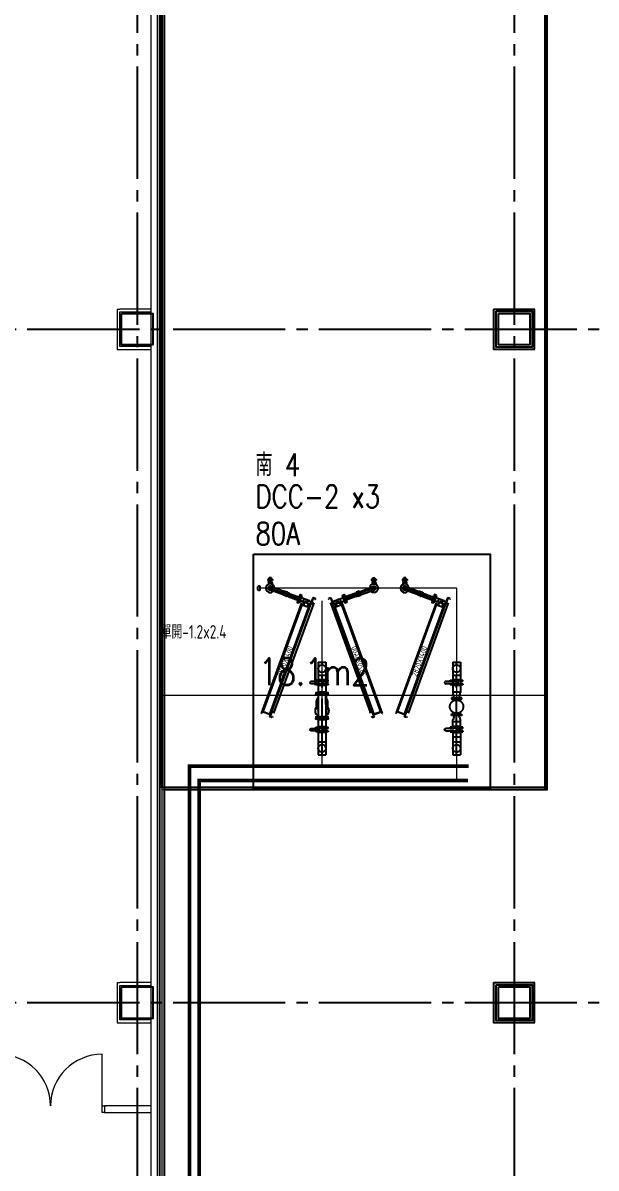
# Model space of a CAD drawing. Extents: x -18489 to 195597, y -1599 to 112111.
# Drawn here: x 1545 to 2823, y 2631 to 5182 of the extents above; entities that cross this region are included whole.
import ezdxf
from ezdxf.enums import TextEntityAlignment as Align

# ---------------------------------------------------------------- set-up
doc = ezdxf.new("R2010")
doc.units = 0
doc.header["$LTSCALE"] = 100
doc.linetypes.add('188K-SM-07-F10-MECH-CR PIPE-Y2257103$0$XFM1Q20-200k$0$CENTER', pattern=[2, 1.25, -0.25, 0.25, -0.25])
doc.linetypes.add('X-S-FAB-L10$0$COL-CEN-LIN', pattern=[3.25, 2.5, -0.25, 0.25, -0.25])
for name, color, linetype in [('188K-SM-03-F10-ARCH-PA-Y2257103$0$K-0-Door-TXT', 53, 'Continuous'), ('188K-SM-03-F10-ARCH-PA-Y2257103$0$K-AREA', 53, 'Continuous'), ('188K-SM-03-F10-ARCH-PA-Y2257103$0$K-AREA-細區', 53, 'Continuous'), ('188K-SM-03-F10-ARCH-PA-Y2257103$0$K-P1S-4.2-單抗', 53, 'Continuous'), ('188K-SM-03-F10-ARCH-PA-Y2257103$0$K-P2D-4.2-雙抗', 53, 'Continuous'), ('188K-SM-03-F10-ARCH-PA-Y2257103$0$K-岩棉 2hr 7.5-單抗', 53, 'Continuous'), ('188K-SM-07-F10-MECH-CR PIPE-Y2257103$0$00_AC_CHS_12℃', 4, 'Continuous'), ('188K-SM-07-F10-MECH-CR PIPE-Y2257103$0$00_AC_CHS_20℃', 3, 'Continuous'), ('188K-SM-07-F10-MECH-CR PIPE-Y2257103$0$00_DCC', 7, 'Continuous'), ('188K-SM-07-F10-MECH-CR PIPE-Y2257103$0$00_閥站分組', 1, 'Continuous'), ('188K-SM-07-F10-MECH-CR PIPE-Y2257103$0$XFM1Q20-200k$0$U-PCW-V', 2, 'Continuous'), ('X-S-FAB-L10$0$0-DIM-TXT', 8, 'Continuous'), ('X-S-FAB-L10$0$A-WALL-IN', 8, 'Continuous'), ('X-S-FAB-L10$0$BLOCK', 8, 'Continuous'), ('X-S-FAB-L10$0$CCL', 8, 'X-S-FAB-L10$0$COL-CEN-LIN'), ('X-S-FAB-L10$0$COL-S', 8, 'Continuous'), ('X-S-FAB-L10$0$Door', 8, 'Continuous'), ('X-S-FAB-L10$0$S-FNDN', 8, 'Continuous')]:
    doc.layers.add(name, color=color, linetype=linetype)
doc.styles.add('188K-SM-03-F10-ARCH-PA-Y2257103$0$AA-TXT', font='isocp.shx', dxfattribs={"width": 0.8, "bigfont": 'chineset.shx'})
doc.styles.add('188K-SM-03-F10-ARCH-PA-Y2257103$0$Standard', font='txt.shx', dxfattribs={"bigfont": 'chineset.shx'})
doc.styles.add('188K-SM-07-F10-MECH-CR PIPE-Y2257103$0$XFM1Q20-200k$0$12P7-XCM2P10$0$AA-TXT', font='simplex.shx', dxfattribs={"bigfont": 'china.shx'})
doc.styles.add('188K-SM-07-F10-MECH-CR PIPE-Y2257103$0$XFM1Q20-200k$0$aa-txt', font='isocp.shx', dxfattribs={"bigfont": 'chineset.shx'})
doc.styles.add('X-S-FAB-L10$0$CHINA', font='simplex.shx', dxfattribs={"width": 0.75, "bigfont": 'chineset.shx'})
doc.styles.add('X-S-FAB-L10$0$Standard', font='', dxfattribs={"width": 0.8})
doc.styles.add('X-S-FAB-L10$0$TG_NOTE_TEXT', font='simplex.shx', dxfattribs={"width": 0.75, "bigfont": 'chineset.shx'})
doc.styles.get('X-S-FAB-L10$0$Standard').set_extended_font_data('Microsoft JhengHei')

# ---------------------------------------------------------------- blocks, each defined once
blk = doc.blocks.new('X-S-FAB-L10$0$FAB2-L05')
at = {"layer": 'X-S-FAB-L10$0$CCL'}
for p, q in [((-24360, 11005), (-24360, 0)), ((-23520, 11005), (-23520, 0)), ((-26880, 5220), (1210, 5220)), ((-26880, 3720), (1210, 3720))]:
    blk.add_line(p, q, dxfattribs=at)
at = {"layer": 'X-S-FAB-L10$0$COL-S'}
for points in [[(-24395, 5255), (-24325, 5255), (-24325, 5185), (-24395, 5185)], [(-23555, 5255), (-23485, 5255), (-23485, 5185), (-23555, 5185)], [(-24395, 3755), (-24325, 3755), (-24325, 3685), (-24395, 3685)], [(-23555, 3755), (-23485, 3755), (-23485, 3685), (-23555, 3685)]]:
    blk.add_lwpolyline(points, close=True, dxfattribs=at)
blk = doc.blocks.new('X-S-FAB-L10$0$金屬雙門 24[42]_1')
at = {"layer": 'X-S-FAB-L10$0$Door', "lineweight": 0}
for p, q in [((1491.75, 2770), (1491.75, 2885)), ((1721.75, 2770), (1721.75, 2885)), ((1486.75, 2770), (1482.45, 2770)), ((1486.75, 2770), (1482.45, 2770)), ((1486.75, 2770), (1491.75, 2770)), ((1486.75, 2755), (1486.75, 2770)), ((1486.75, 2770), (1486.75, 2755)), ((1486.75, 2770), (1486.75, 2755)), ((1491.75, 2770), (1491.75, 2755)), ((1721.75, 2755), (1721.75, 2770)), ((1721.75, 2770), (1726.75, 2770)), ((1726.75, 2770), (1726.75, 2755)), ((1726.75, 2770), (1726.75, 2755)), ((1726.75, 2770), (1726.75, 2755)), ((1726.75, 2770), (1731.05, 2770)), ((1726.75, 2770), (1731.05, 2770)), ((1486.75, 2755), (1482.45, 2755)), ((1486.75, 2755), (1482.45, 2755)), ((1491.75, 2755), (1486.75, 2755)), ((1726.75, 2755), (1721.75, 2755)), ((1726.75, 2755), (1731.05, 2755)), ((1726.75, 2755), (1731.05, 2755))]:
    blk.add_line(p, q, dxfattribs=at)
for centre, start, end in [((1491.75, 2770), 0, 90), ((1721.75, 2770), 90, 180)]:
    blk.add_arc(centre, 115, start, end, dxfattribs=at)
blk = doc.blocks.new('X-S-FAB-L10')
at = {"layer": 'X-S-FAB-L10$0$A-WALL-IN', "lineweight": 0}
for p, q in [((1726.75, 2770), (1731.05, 2770)), ((1726.75, 2770), (1726.75, 2755)), ((1726.75, 2755), (1731.05, 2755))]:
    blk.add_line(p, q, dxfattribs=at)
at = {"layer": 'X-S-FAB-L10$0$A-WALL-IN', "lineweight": 0, "flags": 128}
for points in [[(1845, 2500), (1845, 6750)], [(1830, 5955), (1830, 4545)], [(1755, 4545), (1761.5, 4545)], [(1755, 4545), (1755, 4461.5)], [(1830, 4545), (1761.5, 4545)], [(1761.5, 4461.5), (1761.5, 4538.5)], [(1761.5, 4538.5), (1830, 4538.5)], [(1830, 4538.5), (1830, 4535)], [(1830, 4465), (1830, 4461.5)], [(1755, 4461.5), (1755, 4455)], [(1755, 4455), (1830, 4455)], [(1830, 4461.5), (1761.5, 4461.5)], [(1830, 4455), (1830, 3045)], [(1755, 3045), (1761.5, 3045)], [(1755, 3045), (1755, 2961.5)], [(1830, 3045), (1761.5, 3045)], [(1761.5, 2961.5), (1761.5, 3038.5)], [(1761.5, 3038.5), (1830, 3038.5)], [(1830, 3038.5), (1830, 3035)], [(1755, 2961.5), (1755, 2955)], [(1830, 2961.5), (1761.5, 2961.5)], [(1830, 2965), (1830, 2961.5)], [(1755, 2955), (1830, 2955)], [(1830, 2955), (1830, 2770)], [(1830, 2770), (1726.75, 2770)], [(1726.75, 2755), (1830, 2755)], [(1830, 2755), (1830, 2500)]]:
    blk.add_lwpolyline(points, dxfattribs=at)
at = {"layer": 'X-S-FAB-L10$0$COL-S'}
for p, q in [((1765, 4535), (1835, 4535)), ((1765, 4465), (1765, 4535)), ((1835, 4535), (1835, 4465)), ((2605, 4535), (2675, 4535)), ((2605, 4465), (2605, 4535)), ((2675, 4535), (2675, 4465)), ((1835, 4465), (1765, 4465)), ((2675, 4465), (2605, 4465)), ((1765, 3035), (1835, 3035)), ((1765, 2965), (1765, 3035)), ((1835, 3035), (1835, 2965)), ((2605, 3035), (2675, 3035)), ((2605, 2965), (2605, 3035)), ((2675, 3035), (2675, 2965)), ((1835, 2965), (1765, 2965)), ((2675, 2965), (2605, 2965))]:
    blk.add_line(p, q, dxfattribs=at)
at = {"layer": 'X-S-FAB-L10$0$S-FNDN', "lineweight": 0, "flags": 128}
blk.add_lwpolyline([(4350, 7470), (1830, 7470), (1830, 1500), (1812.5, 1500), (1812.5, -55), (9330, -55), (9330, 7470)], close=True, dxfattribs=at)
at = {"layer": 'X-S-FAB-L10$0$BLOCK'}
blk.add_blockref('X-S-FAB-L10$0$FAB2-L05', (26160, -720), dxfattribs=at)
at = {"layer": 'X-S-FAB-L10$0$Door', "lineweight": 0}
blk.add_blockref('X-S-FAB-L10$0$金屬雙門 24[42]_1', (0, 0), dxfattribs=at)
at = {"style": 'X-S-FAB-L10$0$TG_NOTE_TEXT', "width": 0.5, "flags": 1}
for p in [(7463.301, 9020), (18268.251, 8649), (11197.77, 4800.167), (16485.801, 4800.167), (25420.27, 2635), (13360, 320.001, 0), (7463.301, -33.333)]:
    blk.add_attdef('WH', text='', height=20, dxfattribs=at).set_placement(p, align=Align.BOTTOM_LEFT)
at = {"width": 0.5}
for style, p in [('X-S-FAB-L10$0$TG_NOTE_TEXT', (7585, 9020)), ('X-S-FAB-L10$0$TG_NOTE_TEXT', (18389.95, 8649)), ('X-S-FAB-L10$0$TG_NOTE_TEXT', (11117.5, 4813.5)), ('X-S-FAB-L10$0$TG_NOTE_TEXT', (16607.5, 4813.5)), ('X-S-FAB-L10$0$TG_NOTE_TEXT', (25350, 2635)), ('X-S-FAB-L10$0$Standard', (13129.375, 325.001, 0)), ('X-S-FAB-L10$0$TG_NOTE_TEXT', (7585, -20))]:
    blk.add_attdef('DESC', text='', height=10, dxfattribs=dict(at, style=style)).set_placement(p, align=Align.BOTTOM_LEFT)
for tag, style, p in [('TYPE', 'X-S-FAB-L10$0$TG_NOTE_TEXT', (7619.286, 9020)), ('NO', 'X-S-FAB-L10$0$TG_NOTE_TEXT', (7650.095, 9020)), ('TYPE', 'X-S-FAB-L10$0$TG_NOTE_TEXT', (18424.236, 8649)), ('NO', 'X-S-FAB-L10$0$TG_NOTE_TEXT', (18455.045, 8649)), ('NO', 'X-S-FAB-L10$0$TG_NOTE_TEXT', (11088.595, 4813.5)), ('TYPE', 'X-S-FAB-L10$0$TG_NOTE_TEXT', (11151.786, 4813.5)), ('TYPE', 'X-S-FAB-L10$0$TG_NOTE_TEXT', (16641.786, 4813.5)), ('NO', 'X-S-FAB-L10$0$TG_NOTE_TEXT', (16672.595, 4813.5)), ('NO', 'X-S-FAB-L10$0$TG_NOTE_TEXT', (25313, 2635)), ('TYPE', 'X-S-FAB-L10$0$TG_NOTE_TEXT', (25350, 2635)), ('NO', 'X-S-FAB-L10$0$Standard', (13100, 320.001, 0)), ('TYPE', 'X-S-FAB-L10$0$Standard', (13129.375, 320.001, 0)), ('TYPE', 'X-S-FAB-L10$0$TG_NOTE_TEXT', (7619.286, -20)), ('NO', 'X-S-FAB-L10$0$TG_NOTE_TEXT', (7650.095, -20))]:
    blk.add_attdef(tag, text='', height=10, dxfattribs=dict(at, style=style)).set_placement(p, align=Align.BOTTOM_RIGHT)
for rotation, style, p in [(180, 'X-S-FAB-L10$0$Standard', (317.625, 7480)), (180, 'X-S-FAB-L10$0$Standard', (1217.625, 7480)), (90, 'X-S-FAB-L10$0$TG_NOTE_TEXT', (24310, 3647.5)), (270, 'X-S-FAB-L10$0$TG_NOTE_TEXT', (17080, 1605))]:
    blk.add_attdef('DESC', text='', height=10, rotation=rotation, dxfattribs=dict(at, style=style)).set_placement(p, align=Align.BOTTOM_LEFT)
for tag, rotation, style, p in [('TYPE', 180, 'X-S-FAB-L10$0$Standard', (317.625, 7480)), ('NO', 180, 'X-S-FAB-L10$0$Standard', (347, 7480)), ('TYPE', 180, 'X-S-FAB-L10$0$Standard', (1217.625, 7480)), ('NO', 180, 'X-S-FAB-L10$0$Standard', (1247, 7480)), ('TYPE', 90, 'X-S-FAB-L10$0$TG_NOTE_TEXT', (24310, 3647.5)), ('NO', 90, 'X-S-FAB-L10$0$TG_NOTE_TEXT', (24310, 3610.5)), ('TYPE', 270, 'X-S-FAB-L10$0$TG_NOTE_TEXT', (17080, 1605)), ('NO', 270, 'X-S-FAB-L10$0$TG_NOTE_TEXT', (17080, 1573))]:
    blk.add_attdef(tag, text='', height=10, rotation=rotation, dxfattribs=dict(at, style=style)).set_placement(p, align=Align.BOTTOM_RIGHT)
at = {"style": 'X-S-FAB-L10$0$TG_NOTE_TEXT', "width": 0.5, "flags": 1}
for rotation, p in [(180, (43, 7480)), (180, (943, 7480)), (90, (24310, 3717.77)), (270, (17080, 1711.699))]:
    blk.add_attdef('WH', text='', height=20, rotation=rotation, dxfattribs=at).set_placement(p, align=Align.BOTTOM_LEFT)
at = {"layer": 'X-S-FAB-L10$0$0-DIM-TXT', "style": 'X-S-FAB-L10$0$CHINA', "width": 0.75}
for p in [(667.414, 7855.1, -2689.4), (22627.353, 6728.814), (25644.722, 6728.814), (24778.787, 5569.051), (1118.252, 4980), (417.801, 4594.623), (23874.84, 4355), (22927.43, 4330.122), (23749.869, 3901.367), (417.801, 3765.236), (1118.252, 3730), (417.801, 3115.79), (536.882, 2227.832), (16908.994, 1782.652), (888.445, 880.466), (16977.43, 750), (18878.841, 750), (25641.221, 553.233), (21364.03, 526.894)]:
    blk.add_attdef('HIG', text='', height=80, dxfattribs=at).set_placement(p, align=Align.MIDDLE_LEFT)
blk = doc.blocks.new('188K-SM-07-F10-MECH-CR PIPE-Y2257103$0$XFM1Q20-200k$0$BV-150V-T1')
at = {"color": 0, "linetype": 'ByBlock'}
for p, q in [((-5.2, 9.6), (-6.7, 9.6)), ((-6.7, -9.6), (-6.7, 9.6)), ((-2.7, 14), (-5.2, 14)), ((-5.2, -14), (-5.2, 14)), ((2.7, 14), (5.2, 14)), ((5.2, 14), (5.2, -14)), ((5.2, 9.6), (6.7, 9.6)), ((6.7, 9.6), (6.7, -9.6)), ((-5.2, -9.6), (-6.7, -9.6)), ((-2.7, -14), (-5.2, -14)), ((2.7, -8.4), (-2.7, -8.4)), ((2.7, -14), (5.2, -14)), ((5.2, -9.6), (6.7, -9.6))]:
    blk.add_line(p, q, dxfattribs=at)
blk.add_lwpolyline([(-2.7, 7.5), (-2.7, 24, -1), (2.7, 24), (2.7, 7.7, 0.028765), (2.9, 4.2), (3.3, 0.3, -1.044614), (-3.3, 0), (-2.9, 4.1, 0.028765)], format="xyb", close=True, dxfattribs=at)
for points in [[(-2.7, 14), (-2.7, 6.1)], [(2.7, 14), (2.7, 6.3)], [(-2.7, -2), (-2.7, -14)], [(2.7, -2), (2.7, -14)]]:
    blk.add_lwpolyline(points, dxfattribs=at)
blk = doc.blocks.new('188K-SM-07-F10-MECH-CR PIPE-Y2257103$0$XFM1Q20-200k$0$YS-06-B')
at = {"layer": '188K-SM-07-F10-MECH-CR PIPE-Y2257103$0$XFM1Q20-200k$0$U-PCW-V', "color": 0}
for p, q in [((55, 8.9), (6.9, 8.9)), ((55, -8.9), (6.9, -8.9))]:
    blk.add_line(p, q, dxfattribs=at)
for points in [[(1.4, -9.6), (0, -9.6), (0, 9.6), (1.4, 9.6)], [(4, -13.8), (1.4, -13.8), (1.4, 13.8), (4, 13.8), (4, -13.8)], [(4, -13.8), (6.5, -13.8), (6.5, 13.8), (4, 13.8), (4, -13.8)], [(57.5, -13.8), (55, -13.8), (55, 13.8), (57.5, 13.8), (57.5, -13.8)], [(57.5, -13.8), (60, -13.8), (60, 13.8), (57.5, 13.8), (57.5, -13.8)], [(60, -9.6), (61.5, -9.6), (61.5, 9.6), (60, 9.6)]]:
    blk.add_lwpolyline(points, dxfattribs=at)
for points in [[(18.6, 15.5, 0.133256), (14.6, 14.4, 0.106756), (10.9, 10.9, 0.036777), (9.6, 8.9, 0.036777)], [(28.8, 12.5, 0.064337), (26.3, 14.4, 0.133256), (22.3, 15.5)], [(9.6, -8.9, 0.036777), (10.9, -10.9, 0.106756), (14.6, -14.4, 0.133256), (18.6, -15.5)], [(22.3, -15.5, 0.133256), (26.3, -14.4, 0.064337), (28.8, -12.5, 0.064337)]]:
    blk.add_lwpolyline(points, format="xyb", dxfattribs=at)
for centre, radius, start, end in [((20.5, 4.3), 11.3, 80.5245, 99.4755), ((29, 0), 12.1, 121.7693, 132.5173), ((35.2, -14.3), 27.6, 57.3698, 116.9234), ((20.5, -4.3), 11.3, 260.5245, 279.4755), ((29, 0), 12.1, 227.4827, 238.2307), ((35.2, 14.3), 27.6, 243.0766, 302.6302)]:
    blk.add_arc(centre, radius, start, end, dxfattribs=at)
blk = doc.blocks.new('188K-SM-07-F10-MECH-CR PIPE-Y2257103$0$DCC-閥站(入)')
at = {"layer": '188K-SM-07-F10-MECH-CR PIPE-Y2257103$0$00_DCC', "color": 4}
for p, q in [((-8.4, 206.3, 0), (-8.4, 0, 0)), ((-8.4, 206.3), (8.4, 206.3)), ((8.4, 206.3, 0), (8.4, 0, 0)), ((-8.4, 177.7), (8.4, 177.7)), ((8.4, 112, 0), (8.4, 140.6, 0)), ((-8.4, 28.6), (8.4, 28.6)), ((-8.4, 0), (8.4, 0))]:
    blk.add_line(p, q, dxfattribs=at)
at = {"layer": '188K-SM-07-F10-MECH-CR PIPE-Y2257103$0$00_DCC', "color": 4, "linetype": '188K-SM-07-F10-MECH-CR PIPE-Y2257103$0$XFM1Q20-200k$0$CENTER'}
blk.add_line((0, 0, 0), (0, 206.3, 0), dxfattribs=at)
at = {"layer": '188K-SM-07-F10-MECH-CR PIPE-Y2257103$0$00_DCC', "color": 4}
for centre in [(0, 192), (0, 14.3)]:
    blk.add_circle(centre, 8.41, dxfattribs=at)
at = {"layer": '188K-SM-07-F10-MECH-CR PIPE-Y2257103$0$00_DCC', "color": 4, "rotation": 90}
for name, p in [('188K-SM-07-F10-MECH-CR PIPE-Y2257103$0$XFM1Q20-200k$0$BV-150V-T1', (0, 161)), ('188K-SM-07-F10-MECH-CR PIPE-Y2257103$0$XFM1Q20-200k$0$YS-06-B', (0, 77.9)), ('188K-SM-07-F10-MECH-CR PIPE-Y2257103$0$XFM1Q20-200k$0$BV-150V-T1', (0, 56.2))]:
    blk.add_blockref(name, p, dxfattribs=at)
blk = doc.blocks.new('188K-SM-07-F10-MECH-CR PIPE-Y2257103$0$XFM1Q20-200k$0$R6-4')
at = {"layer": '188K-SM-07-F10-MECH-CR PIPE-Y2257103$0$00_DCC', "color": 60}
for p, q in [((-5.7, 0), (5.7, 0)), ((-5.7, 0), (-5.7, -1)), ((-8.4, -14), (-8.4, -12.4)), ((8.4, -14), (-8.4, -14)), ((-6.2, -4.1), (-7.9, -9.3)), ((5.7, 0), (5.7, -1)), ((6.2, -4.1), (7.9, -9.3)), ((8.4, -14), (8.4, -12.4))]:
    blk.add_line(p, q, dxfattribs=at)
for centre, start, end in [((1.6, -12.4), 161.7321, 180), ((-15.7, -1), 341.7321, 0), ((15.7, -1), 180, 198.2679), ((-1.6, -12.4), 0, 18.2679)]:
    blk.add_arc(centre, 10, start, end, dxfattribs=at)
blk = doc.blocks.new('188K-SM-07-F10-MECH-CR PIPE-Y2257103$0$DCC-閥站(出)')
at = {"layer": '188K-SM-07-F10-MECH-CR PIPE-Y2257103$0$00_DCC', "color": 60, "linetype": '188K-SM-07-F10-MECH-CR PIPE-Y2257103$0$XFM1Q20-200k$0$CENTER'}
for p, q in [((-8.4, 206.3, 0), (-8.4, 140.2, 0)), ((-8.4, 206.3, 0), (8.4, 206.3, 0)), ((0, 0), (0, 206.3, 0)), ((8.4, 206.3, 0), (8.4, 140.2, 0)), ((-8.4, 177.7, 0), (8.4, 177.7, 0)), ((-10.8, 124.7, 0), (-0.3, 124.7, 0)), ((-10.8, 124.7, 0), (-10.8, 123.2, 0)), ((-10.8, 123.2, 0), (-0.3, 123.2, 0)), ((-10.7, 123.1, 0), (-10.8, 123.2, 0)), ((-0.3, 123.1, 0), (-10.7, 123.1, 0)), ((-7.8, 124.9, 0), (-0.3, 124.9, 0)), ((-7.8, 124.7, 0), (-7.8, 124.9, 0)), ((-7.3, 122.1, 0), (-7.3, 122.9, 0)), ((-6.7, 121.9, 0), (-0.3, 121.9, 0)), ((7.3, 124.9, 0), (-0.3, 124.9, 0)), ((10.2, 124.7, 0), (-0.3, 124.7, 0)), ((10.2, 123.2, 0), (-0.3, 123.2, 0)), ((-0.3, 123.1, 0), (10.1, 123.1, 0)), ((6.7, 121.9, 0), (-0.3, 121.9, 0)), ((6.7, 121.9, 0), (6.7, 122.9, 0)), ((7.3, 124.7, 0), (7.3, 124.9, 0)), ((10.1, 123.1, 0), (10.2, 123.2, 0)), ((10.2, 124.7, 0), (10.2, 123.2, 0)), ((-10.7, 91.5, 0), (-10.8, 91.4, 0)), ((-10.8, 91.4, 0), (-0.3, 91.4, 0)), ((-10.8, 89.9, 0), (-10.8, 91.4, 0)), ((-10.8, 89.9, 0), (-0.3, 89.9, 0)), ((-0.3, 91.5, 0), (-10.7, 91.5, 0)), ((-7.8, 89.9, 0), (-7.8, 89.7, 0)), ((-7.8, 89.7, 0), (-0.3, 89.7, 0)), ((-7.3, 93, 0), (-7.3, 91.7, 0)), ((6.7, 92.5, 0), (-7.3, 92.5, 0)), ((-0.3, 91.5, 0), (10.1, 91.5, 0)), ((10.2, 91.4, 0), (-0.3, 91.4, 0)), ((10.2, 89.9, 0), (-0.3, 89.9, 0)), ((7.3, 89.7, 0), (-0.3, 89.7, 0)), ((6.7, 92.5, 0), (6.7, 91.7, 0)), ((7.3, 89.9, 0), (7.3, 89.7, 0)), ((10.1, 91.5, 0), (10.2, 91.4, 0)), ((10.2, 89.9, 0), (10.2, 91.4, 0)), ((-8.4, 62.6, 0), (-8.4, 74, 0)), ((8.4, 62.6, 0), (8.4, 74, 0)), ((-8.4, 49.5, 0), (-8.4, 0, 0)), ((8.4, 39.5, 0), (-8.4, 39.5, 0)), ((-8.4, 28.6, 0), (8.4, 28.6, 0)), ((8.4, 49.5, 0), (8.4, 0, 0)), ((-8.4, 0, 0), (8.4, 0, 0))]:
    blk.add_line(p, q, dxfattribs=at)
at = {"layer": '188K-SM-07-F10-MECH-CR PIPE-Y2257103$0$00_DCC', "color": 60, "linetype": '188K-SM-07-F10-MECH-CR PIPE-Y2257103$0$XFM1Q20-200k$0$CENTER', "elevation": 0}
for points in [[(-11.4, 124.9), (11.4, 124.9), (11.4, 127.3), (-11.4, 127.3)], [(-11.4, 89.7), (11.4, 89.7), (11.4, 87.3), (-11.4, 87.3)]]:
    blk.add_lwpolyline(points, close=True, dxfattribs=at)
at = {"layer": '188K-SM-07-F10-MECH-CR PIPE-Y2257103$0$00_DCC', "color": 60, "linetype": '188K-SM-07-F10-MECH-CR PIPE-Y2257103$0$XFM1Q20-200k$0$CENTER'}
for centre, radius in [((0, 192, 0), 8.41), ((0, 107.3, 0), 14.9), ((0, 14.3, 0), 8.41)]:
    blk.add_circle(centre, radius, dxfattribs=at)
for centre, radius, start, end in [((-7.5, 122.9, 0), 0.2, 0, 90), ((-7.4, 120.6, 0), 1.5, 45, 85.3609), ((-7.5, 120.7, 0), 1.5, 345, 45), ((7.5, 120.7, 0), 1.5, 135, 195), ((7.4, 120.6, 0), 1.5, 94.6391, 135), ((6.9, 122.9, 0), 0.2, 90, 180), ((-7.5, 91.7, 0), 0.2, 270, 0), ((-8.4, 94, 0), 1.5, 317.6297, 21.3232), ((6.9, 91.7, 0), 0.2, 180, 270), ((8.4, 94, 0), 1.5, 158.6768, 222.3703)]:
    blk.add_arc(centre, radius, start, end, dxfattribs=at)
for name, p, rotation in [('188K-SM-07-F10-MECH-CR PIPE-Y2257103$0$XFM1Q20-200k$0$BV-150V-T1', (0, 161, 0), 90), ('188K-SM-07-F10-MECH-CR PIPE-Y2257103$0$XFM1Q20-200k$0$R6-4', (0, 126.3, 0), 180)]:
    blk.add_blockref(name, p, dxfattribs=dict(at, rotation=rotation))
at = {"layer": '188K-SM-07-F10-MECH-CR PIPE-Y2257103$0$00_DCC', "color": 60, "linetype": '188K-SM-07-F10-MECH-CR PIPE-Y2257103$0$XFM1Q20-200k$0$CENTER', "xscale": -1}
blk.add_blockref('188K-SM-07-F10-MECH-CR PIPE-Y2257103$0$XFM1Q20-200k$0$R6-4', (0, 88.3, 0), dxfattribs=at)
at = {"layer": '188K-SM-07-F10-MECH-CR PIPE-Y2257103$0$00_DCC', "color": 60, "linetype": '188K-SM-07-F10-MECH-CR PIPE-Y2257103$0$XFM1Q20-200k$0$CENTER', "xscale": -1, "rotation": 90}
blk.add_blockref('188K-SM-07-F10-MECH-CR PIPE-Y2257103$0$XFM1Q20-200k$0$BV-150V-T1', (0, 56.2, 0), dxfattribs=at)
blk = doc.blocks.new('188K-SM-07-F10-MECH-CR PIPE-Y2257103$0$XFM1P20-200k$0$005')
at = {"layer": '188K-SM-07-F10-MECH-CR PIPE-Y2257103$0$00_DCC'}
h = blk.add_hatch(dxfattribs=at)
h.set_pattern_fill('AR-HBONE', color=60, scale=0.430893, angle=360, style=0)
h.set_pattern_definition([(135, (-2258.2576, -4619.8331), (-8e-16, 2.4374981), [5.1707143, -1.7235714]), (45, (-2259.4764, -4618.6144), (-8e-16, 2.4374981), [5.1707143, -1.7235714])])
h.paths.add_polyline_path([(21.88125, -3.01625), (21.88125, 3.01625), (5.88125, 3.01625), (5.88125, -3.01625)])
edge = h.paths.add_edge_path(flags=17)
edge.add_line((21.88125, 3.01625), (21.88125, -3.01625))
at = {"layer": '188K-SM-07-F10-MECH-CR PIPE-Y2257103$0$00_DCC', "color": 60}
for p, q in [((5.88125, 3.31625), (3, 3.31625)), ((5.88125, 3.31625), (5.88125, -3.31625)), ((21.88125, 3.01625), (5.88125, 3.01625)), ((5.88125, 3.01625), (5.88125, -3.01625)), ((21.88125, 3.31625), (24.7625, 3.31625)), ((21.88125, 3.31625), (21.88125, -3.31625)), ((21.88125, 3.01625), (21.88125, -3.01625)), ((21.88125, -3.01625), (21.88125, 3.01625)), ((28.2625, 3.31625), (24.7625, 3.31625)), ((28.2625, 3.31625), (28.2625, -3.31625)), ((5.88125, -3.31625), (3, -3.31625)), ((21.88125, -3.01625), (5.88125, -3.01625)), ((21.88125, -3.31625), (28.2625, -3.31625)), ((28.2625, -3.31625), (25.38125, -3.31625))]:
    blk.add_line(p, q, dxfattribs=at)
for points in [[(0, -7.6), (0, 7.6), (2.38125, 7.6), (2.38125, -7.6), (0, -7.6)], [(2.38125, 3.8975), (3, 3.8975), (3, -3.8975), (2.38125, -3.8975)]]:
    blk.add_lwpolyline(points, dxfattribs=at)
blk = doc.blocks.new('188K-SM-07-F10-MECH-CR PIPE-Y2257103$0$DCC_配管')
at = {"layer": '188K-SM-07-F10-MECH-CR PIPE-Y2257103$0$00_DCC', "color": 60}
for p, q in [((-71.2, 26.7, 0), (-62.1, 19.5, 0)), ((-63, 27.7, 0), (-70.3, 18.5, 0)), ((-34, 15.7), (-65.5, 26.6, 0)), ((-64.6, 32.3, 0), (-64.6, 32.3, 0)), ((-63.2, 32.5, 0), (-58.3, 28.6, 0)), ((-58.2, 27.2, 0), (-58.2, 27.2, 0)), ((-80.7, 9.1, 0), (-82.5, 6.8, 0)), ((-78.8, 3.9, 0), (-82.5, 6.8, 0)), ((-82.4, 11.2, 0), (-81.4, 12.6, 0)), ((-74.5, 5, 0), (-82.4, 11.2, 0)), ((-82.4, 10.5, 0), (-82.1, 10.8, 0)), ((-81.7, 9.8, 0), (-82.3, 10.3, 0)), ((-82.2, 8.1, 0), (-81.9, 8.5, 0)), ((-81.8, 7.8, 0), (-82.2, 8.1, 0)), ((-82.1, 10.3, 0), (-81.9, 10.7, 0)), ((-81.5, 8.2, 0), (-81.9, 8.5, 0)), ((-81.7, 10, 0), (-81.4, 10.3, 0)), ((-81.5, 9.8, 0), (-81.2, 10.1, 0)), ((-81.4, 12.6, 0), (-73.5, 6.3, 0)), ((-80.7, 12.7, 0), (-80.9, 12.4, 0)), ((-80.4, 12.5, 0), (-80.7, 12.2, 0)), ((-77, 6.2, 0), (-80.7, 9.1, 0)), ((-79.8, 12.1, 0), (-80.5, 12.7, 0)), ((-80, 12.1, 0), (-80.2, 11.8, 0)), ((-79.8, 12, 0), (-80, 11.7, 0)), ((-79.4, 8.8, 0), (-79.7, 8.3, 0)), ((-77, 13.5, 0), (-79.1, 10.8, 0)), ((-77, 6.2, 0), (-78.8, 3.9, 0)), ((-78.1, 4.8, 0), (-77.6, 4.5, 0)), ((-73.6, 16.7, 0), (-78, 11.1, 0)), ((-77.6, 7.4, 0), (-78, 7, 0)), ((-77.8, 15.6, 0), (-75.1, 19, 0)), ((-77.8, 5.2, 0), (-77.3, 4.9, 0)), ((-77.7, 14.1, 0), (-77.2, 13.8, 0)), ((-77.6, 4.5, 0), (-77.3, 4.9, 0)), ((-76.1, 5.6, 0), (-75.9, 5.9, 0)), ((-76.1, 5.4, 0), (-75.4, 4.9, 0)), ((-75.9, 5.4, 0), (-75.7, 5.7, 0)), ((-73.6, 10.8, 0), (-75.7, 8.2, 0)), ((-71.3, 14.9, 0), (-75.6, 9.3, 0)), ((-75.5, 5.1, 0), (-75.2, 5.4, 0)), ((-75.3, 4.9, 0), (-75, 5.2, 0)), ((-74.4, 7.8, 0), (-74.7, 7.4, 0)), ((-74.2, 7.6, 0), (-74.5, 7.3, 0)), ((-74.5, 5, 0), (-73.5, 6.3, 0)), ((-74.2, 7.8, 0), (-73.6, 7.2, 0)), ((-73.8, 7.2, 0), (-74, 6.9, 0)), ((-73.5, 7.1, 0), (-73.8, 6.7, 0)), ((-72.8, 10.3, 0), (-73.3, 10.7, 0)), ((-71.4, 10.5, 0), (-68.7, 13.9, 0)), ((-36.4, 8.8), (-67.7, 19.6, 0)), ((-66.7, 23.1, 0), (-3.2, 1.1)), ((1.2, 3.4), (-1.2, -3.4))]:
    blk.add_line(p, q, dxfattribs=at)
at = {"layer": '188K-SM-07-F10-MECH-CR PIPE-Y2257103$0$00_DCC', "color": 60, "elevation": 0}
for points in [[(-27.6, 14.6), (-33.6, 16.7), (-36.7, 7.8), (-30.7, 5.7)], [(-28.3, 14.8), (-27.6, 14.6), (-30.7, 5.7), (-31.4, 5.9)]]:
    blk.add_lwpolyline(points, dxfattribs=at)
at = {"layer": '188K-SM-07-F10-MECH-CR PIPE-Y2257103$0$00_DCC', "color": 60}
for centre, radius in [((-66.6, 23.1, 0), 9.44), ((-66.6, 23.1, 0), 4.44), ((-66.7, 23.1, 0), 3.65)]:
    blk.add_circle(centre, radius, dxfattribs=at)
for centre, radius, start, end in [((-65.3, 24.9, 0), 2.22, 232.789, 50.6303), ((-63.8, 31.7, 0), 1, 51.7097, 141.7097), ((-58.9, 27.9, 0), 1, 321.7097, 51.7097), ((-82.2, 10.4, 0), 0.143, 154.39, 309.0293), ((-82.2, 10.9, 0), 0.143, 334.39, 51.7097), ((-82, 10.7, 0), 0.143, 334.39, 129.0293), ((-81.7, 10.4, 0), 0.406, 188.1068, 275.3125), ((-81.8, 10.3, 0), 0.406, 8.1068, 95.3125), ((-81.6, 9.9, 0), 0.143, 154.39, 309.0293), ((-81.4, 10.2, 0), 0.143, 334.39, 129.0293), ((-81.1, 10, 0), 0.143, 51.7097, 129.0293), ((-81, 12.5, 0), 0.143, 231.7097, 309.0293), ((-80.8, 12.3, 0), 0.143, 154.39, 309.0293), ((-80.6, 12.6, 0), 0.143, 334.39, 129.0293), ((-80.3, 12.2, 0), 0.406, 188.1068, 275.3125), ((-80.4, 12.1, 0), 0.406, 8.1068, 95.3125), ((-80.1, 11.8, 0), 0.143, 154.39, 309.0293), ((-79.9, 12, 0), 0.143, 334.39, 129.0293), ((-79.9, 11.6, 0), 0.143, 154.39, 231.7097), ((-78.8, 11.8, 0), 1, 231.7097, 321.7097), ((-77.1, 14.9, 0), 1, 141.7097, 231.7097), ((-77.8, 13, 0), 1, 321.7097, 51.7097), ((-76, 5.5, 0), 0.143, 154.39, 309.0293), ((-76, 6, 0), 0.143, 334.39, 51.7097), ((-75.8, 5.8, 0), 0.143, 334.39, 129.0293), ((-75.5, 5.5, 0), 0.406, 188.1068, 275.3125), ((-74.8, 8.7, 0), 1, 141.7097, 231.7097), ((-75.6, 5.3, 0), 0.406, 8.1068, 95.3125), ((-75.3, 5, 0), 0.143, 154.39, 309.0293), ((-75.1, 5.3, 0), 0.143, 334.39, 129.0293), ((-74.9, 5.1, 0), 0.143, 51.7097, 129.0293), ((-74.8, 7.5, 0), 0.143, 231.7097, 309.0293), ((-73.9, 9.9, 0), 1, 51.7097, 141.7097), ((-74.6, 7.4, 0), 0.143, 154.39, 309.0293), ((-74.1, 7.3, 0), 0.406, 188.1068, 275.3125), ((-74.3, 7.6, 0), 0.143, 334.39, 129.0293), ((-74.2, 7.2, 0), 0.406, 8.1068, 95.3125), ((-73.9, 6.9, 0), 0.143, 154.39, 309.0293), ((-73.7, 7.1, 0), 0.143, 334.39, 129.0293), ((-73.7, 6.7, 0), 0.143, 154.39, 231.7097), ((-72.2, 11.1, 0), 1, 231.7097, 321.7097)]:
    blk.add_arc(centre, radius, start, end, dxfattribs=at)
at = {"layer": '188K-SM-07-F10-MECH-CR PIPE-Y2257103$0$00_DCC', "color": 60, "xscale": 1.210111893907765, "yscale": 1.210111893907765, "zscale": 1.210111893907765, "rotation": 160.8548292855056}
blk.add_blockref('188K-SM-07-F10-MECH-CR PIPE-Y2257103$0$XFM1P20-200k$0$005', (0, 0), dxfattribs=at)
blk = doc.blocks.new('188K-SM-07-F10-MECH-CR PIPE-Y2257103$0$DCC-2_2.82x1.4')
at = {"layer": '188K-SM-07-F10-MECH-CR PIPE-Y2257103$0$00_DCC', "color": 4}
for p, q in [((278, 32.1), (260.5, 32.1)), ((260.5, 30.3), (260.5, 32.1)), ((278, 30.3), (260.5, 30.3)), ((265.6, 10.2), (265.6, 30.3)), ((272.9, 10.2), (272.9, 30.3)), ((278, 30.3), (278, 32.1)), ((0, 25), (263, 25.1)), ((0, 24), (0, 25)), ((0, 6), (0, 5)), ((5, 25), (5, 5)), ((5, 25), (5, 5)), ((5, 23), (259, 23.1)), ((5, 8.6), (5, 21.4)), ((5, 7), (259, 7.1)), ((259, 25.1), (259, 5.1)), ((265.6, 20.6), (259, 20.6)), ((265.6, 19.4), (259, 19.4)), ((265.6, 10.8), (259, 10.8)), ((265.6, 9.6), (259, 9.6)), ((263, 25.1), (263, 24.1))]:
    blk.add_line(p, q, dxfattribs=at)
at = {"layer": '188K-SM-07-F10-MECH-CR PIPE-Y2257103$0$00_DCC', "color": 24}
for p, q in [((0, 5), (282, 5.1)), ((282, 5.1), (282, 6.1))]:
    blk.add_line(p, q, dxfattribs=at)
at = {"layer": '188K-SM-07-F10-MECH-CR PIPE-Y2257103$0$00_DCC'}
for p, q in [((0, 0), (0, 5)), ((0, 5), (12.5, 5)), ((2, 0), (0, 0)), ((12.2, 4.7), (0.3, 4.7)), ((0.3, 4.7), (0.3, 0.3)), ((0.3, 0.3), (2, 0.3)), ((2, 0.3), (2, 0)), ((10.5, 0), (10.5, 0.3)), ((10.5, 0.3), (12.2, 0.3)), ((12.5, 0), (10.5, 0)), ((12.2, 0.3), (12.2, 4.7)), ((12.5, 5), (12.5, 0)), ((12.5, 0), (12.5, 5)), ((269.5, 5.1), (269.5, 0.1)), ((269.5, 0.1), (269.5, 5.1)), ((269.5, 5.1), (282, 5.1)), ((271.5, 0.1), (269.5, 0.1)), ((281.7, 4.8), (269.8, 4.8)), ((269.8, 4.8), (269.8, 0.4)), ((269.8, 0.4), (271.5, 0.4)), ((271.5, 0.4), (271.5, 0.1)), ((280, 0.1), (280, 0.4)), ((280, 0.4), (281.7, 0.4)), ((282, 0.1), (280, 0.1)), ((281.7, 0.4), (281.7, 4.8)), ((282, 5.1), (282, 0.1))]:
    blk.add_line(p, q, dxfattribs=at)
at = {"layer": '188K-SM-07-F10-MECH-CR PIPE-Y2257103$0$00_DCC', "color": 3}
for p, q in [((12.5, 5), (269.5, 5.1)), ((269.5, 0.1), (12.5, 0))]:
    blk.add_line(p, q, dxfattribs=at)
at = {"layer": '188K-SM-07-F10-MECH-CR PIPE-Y2257103$0$00_DCC'}
blk.add_lwpolyline([(2, -0.2), (2, 0)], dxfattribs=at)
at = {"layer": '188K-SM-07-F10-MECH-CR PIPE-Y2257103$0$00_DCC', "color": 4}
for centre in [(269.3, 20), (269.3, 10.2)]:
    blk.add_circle(centre, 3.65, dxfattribs=at)
at = {"layer": '188K-SM-07-F10-MECH-CR PIPE-Y2257103$0$00_DCC', "xscale": -1, "rotation": 70.85482928510031}
blk.add_blockref('188K-SM-07-F10-MECH-CR PIPE-Y2257103$0$DCC_配管', (269.3, 32.1), dxfattribs=at)
at = {"layer": '188K-SM-07-F10-MECH-CR PIPE-Y2257103$0$00_DCC', "color": 4, "style": '188K-SM-07-F10-MECH-CR PIPE-Y2257103$0$XFM1Q20-200k$0$aa-txt', "width": 0.8}
blk.add_text('2820X1400', height=12.5, rotation=360, dxfattribs=at).set_placement((127.6, 15.8), align=Align.MIDDLE)
blk = doc.blocks.new('188K-SM-07-F10-MECH-CR PIPE-Y2257103')
at = {"layer": '188K-SM-07-F10-MECH-CR PIPE-Y2257103$0$00_AC_CHS_12℃', "ltscale": 1000, "const_width": 3, "elevation": 0}
blk.add_lwpolyline([(2211.971, 3526.544), (2211.971, 3895.53)], dxfattribs=at)
at = {"layer": '188K-SM-07-F10-MECH-CR PIPE-Y2257103$0$00_AC_CHS_12℃', "ltscale": 1000, "const_width": 8}
blk.add_lwpolyline([(1916.714, 84.613), (1916.714, 3526.544), (2538.71, 3526.544)], dxfattribs=at)
at = {"layer": '188K-SM-07-F10-MECH-CR PIPE-Y2257103$0$00_AC_CHS_20℃', "ltscale": 1000}
blk.add_line((2072.953, 3928.401, 0), (2072.953, 3918.401, 0), dxfattribs=at)
at = {"layer": '188K-SM-07-F10-MECH-CR PIPE-Y2257103$0$00_AC_CHS_20℃', "ltscale": 1000, "const_width": 3, "elevation": 0}
for points in [[(2072.953, 3923.401), (2511.859, 3923.401)], [(2511.859, 3495.019), (2511.859, 3923.401)]]:
    blk.add_lwpolyline(points, dxfattribs=at)
at = {"layer": '188K-SM-07-F10-MECH-CR PIPE-Y2257103$0$00_AC_CHS_20℃', "ltscale": 1000, "const_width": 8}
blk.add_lwpolyline([(1938.331, 63.061), (1938.331, 3495.019), (2537.568, 3495.019)], dxfattribs=at)
at = {"layer": '188K-SM-07-F10-MECH-CR PIPE-Y2257103$0$00_AC_CHS_20℃', "ltscale": 1000}
blk.add_arc((2072.953, 3923.401, 0), 5, 90, 270, dxfattribs=at)
at = {"layer": '188K-SM-07-F10-MECH-CR PIPE-Y2257103$0$00_閥站分組', "ltscale": 1000, "elevation": 0}
blk.add_lwpolyline([(2059.159, 3999.266), (2586.937, 3999.266), (2586.937, 3474.497), (2059.159, 3474.497)], close=True, dxfattribs=at)
at = {"layer": '188K-SM-07-F10-MECH-CR PIPE-Y2257103$0$00_DCC', "rotation": 69.978940568662}
for p in [(2100.528, 3635.203), (2400.415, 3635.203)]:
    blk.add_blockref('188K-SM-07-F10-MECH-CR PIPE-Y2257103$0$DCC-2_2.82x1.4', p, dxfattribs=at)
at = {"layer": '188K-SM-07-F10-MECH-CR PIPE-Y2257103$0$00_DCC', "xscale": -1, "rotation": 290.021059431338}
blk.add_blockref('188K-SM-07-F10-MECH-CR PIPE-Y2257103$0$DCC-2_2.82x1.4', (2323.415, 3635.203), dxfattribs=at)
at = {"layer": '188K-SM-07-F10-MECH-CR PIPE-Y2257103$0$00_DCC'}
blk.add_blockref('188K-SM-07-F10-MECH-CR PIPE-Y2257103$0$DCC-閥站(入)', (2211.971, 3552.075, 0), dxfattribs=at)
at = {"layer": '188K-SM-07-F10-MECH-CR PIPE-Y2257103$0$00_DCC', "color": 4}
blk.add_blockref('188K-SM-07-F10-MECH-CR PIPE-Y2257103$0$DCC-閥站(出)', (2511.859, 3552.075, 0), dxfattribs=at)
at = {"layer": '188K-SM-07-F10-MECH-CR PIPE-Y2257103$0$00_閥站分組', "style": '188K-SM-07-F10-MECH-CR PIPE-Y2257103$0$XFM1Q20-200k$0$12P7-XCM2P10$0$AA-TXT', "width": 0.8}
for s, p in [('南 4', (2063.625, 4198.087)), ('DCC-2 x3', (2063.625, 4127.532)), ('80A', (2063.625, 4044.888))]:
    blk.add_text(s, height=50, dxfattribs=at).set_placement(p, align=Align.MIDDLE_LEFT)
blk = doc.blocks.new('188K-SM-03-F10-ARCH-PA-Y2257103')
at = {"layer": '188K-SM-03-F10-ARCH-PA-Y2257103$0$K-AREA', "const_width": 3, "elevation": 0}
blk.add_lwpolyline([(14160, 315), (1855, 315), (1855, 8313), (1775, 8313), (1775, 8630)], dxfattribs=at)
at = {"layer": '188K-SM-03-F10-ARCH-PA-Y2257103$0$K-AREA', "color": 1, "const_width": 3}
for points in [[(2595, 4545), (2685, 4545), (2685, 4455), (2595, 4455)], [(1855, 3684.7), (2714, 3684.7), (2714, 3474.7), (1855, 3474.7)], [(2595, 3045), (2685, 3045), (2685, 2955), (2595, 2955)]]:
    blk.add_lwpolyline(points, close=True, dxfattribs=at)
at = {"layer": '188K-SM-03-F10-ARCH-PA-Y2257103$0$K-AREA-細區', "const_width": 5, "elevation": 0}
blk.add_lwpolyline([(1775, 8630), (2591.8, 8630), (2591.8, 8545), (2681.8, 8545), (2681.8, 8630), (2709, 8630), (2709, 3479.7), (1855, 3479.7), (1855, 8313), (1775, 8313), (1775, 8630)], dxfattribs=at)
at = {"layer": '188K-SM-03-F10-ARCH-PA-Y2257103$0$K-AREA-細區', "const_width": 1}
for points in [[(2595, 4545), (2685, 4545), (2685, 4455), (2595, 4455)], [(2595, 3045), (2685, 3045), (2685, 2955), (2595, 2955)]]:
    blk.add_lwpolyline(points, close=True, dxfattribs=at)
at = {"layer": '188K-SM-03-F10-ARCH-PA-Y2257103$0$K-P1S-4.2-單抗'}
for points in [[(2595, 4545), (2685, 4545), (2685, 4455), (2595, 4455)], [(2600, 4540), (2680, 4540), (2680, 4460), (2600, 4460)], [(2595, 3045), (2685, 3045), (2685, 2955), (2595, 2955)], [(2600, 3040), (2680, 3040), (2680, 2960), (2600, 2960)]]:
    blk.add_lwpolyline(points, close=True, dxfattribs=at)
at = {"layer": '188K-SM-03-F10-ARCH-PA-Y2257103$0$K-P2D-4.2-雙抗'}
for p, q in [((2709, 3474.7), (2709, 8295)), ((2714, 3474.7), (2714, 8295)), ((1860, 3479.7), (2709, 3479.7)), ((1860, 3474.7), (2714, 3474.7))]:
    blk.add_line(p, q, dxfattribs=at)
at = {"layer": '188K-SM-03-F10-ARCH-PA-Y2257103$0$K-岩棉 2hr 7.5-單抗'}
for p, q in [((1860, 8318, 0), (1860, 310, 0)), ((1850, 8308, 0), (1850, 310))]:
    blk.add_line(p, q, dxfattribs=at)
at = {"layer": '188K-SM-03-F10-ARCH-PA-Y2257103$0$K-0-Door-TXT', "style": '188K-SM-03-F10-ARCH-PA-Y2257103$0$AA-TXT', "width": 0.8}
blk.add_text('單開-1.2x2.4', height=30, dxfattribs=at).set_placement((1925.7, 3826.1, 0), align=Align.MIDDLE_CENTER)
at = {"layer": '188K-SM-03-F10-ARCH-PA-Y2257103$0$K-AREA', "color": 1, "style": '188K-SM-03-F10-ARCH-PA-Y2257103$0$Standard', "width": 0.8}
blk.add_text('18.1m2', height=60, dxfattribs=at).set_placement((2071.3, 3707.3))

msp = doc.modelspace()

# ---------------------------------------------------------------- block references
msp.add_blockref('X-S-FAB-L10', (0, 0))

# ---------------------------------------------------------------- next in the draw order: block references
msp.add_blockref('188K-SM-07-F10-MECH-CR PIPE-Y2257103', (0, 0))

# ---------------------------------------------------------------- next in the draw order: block references
msp.add_blockref('188K-SM-03-F10-ARCH-PA-Y2257103', (0, 0))

doc.saveas('drawing.dxf')
